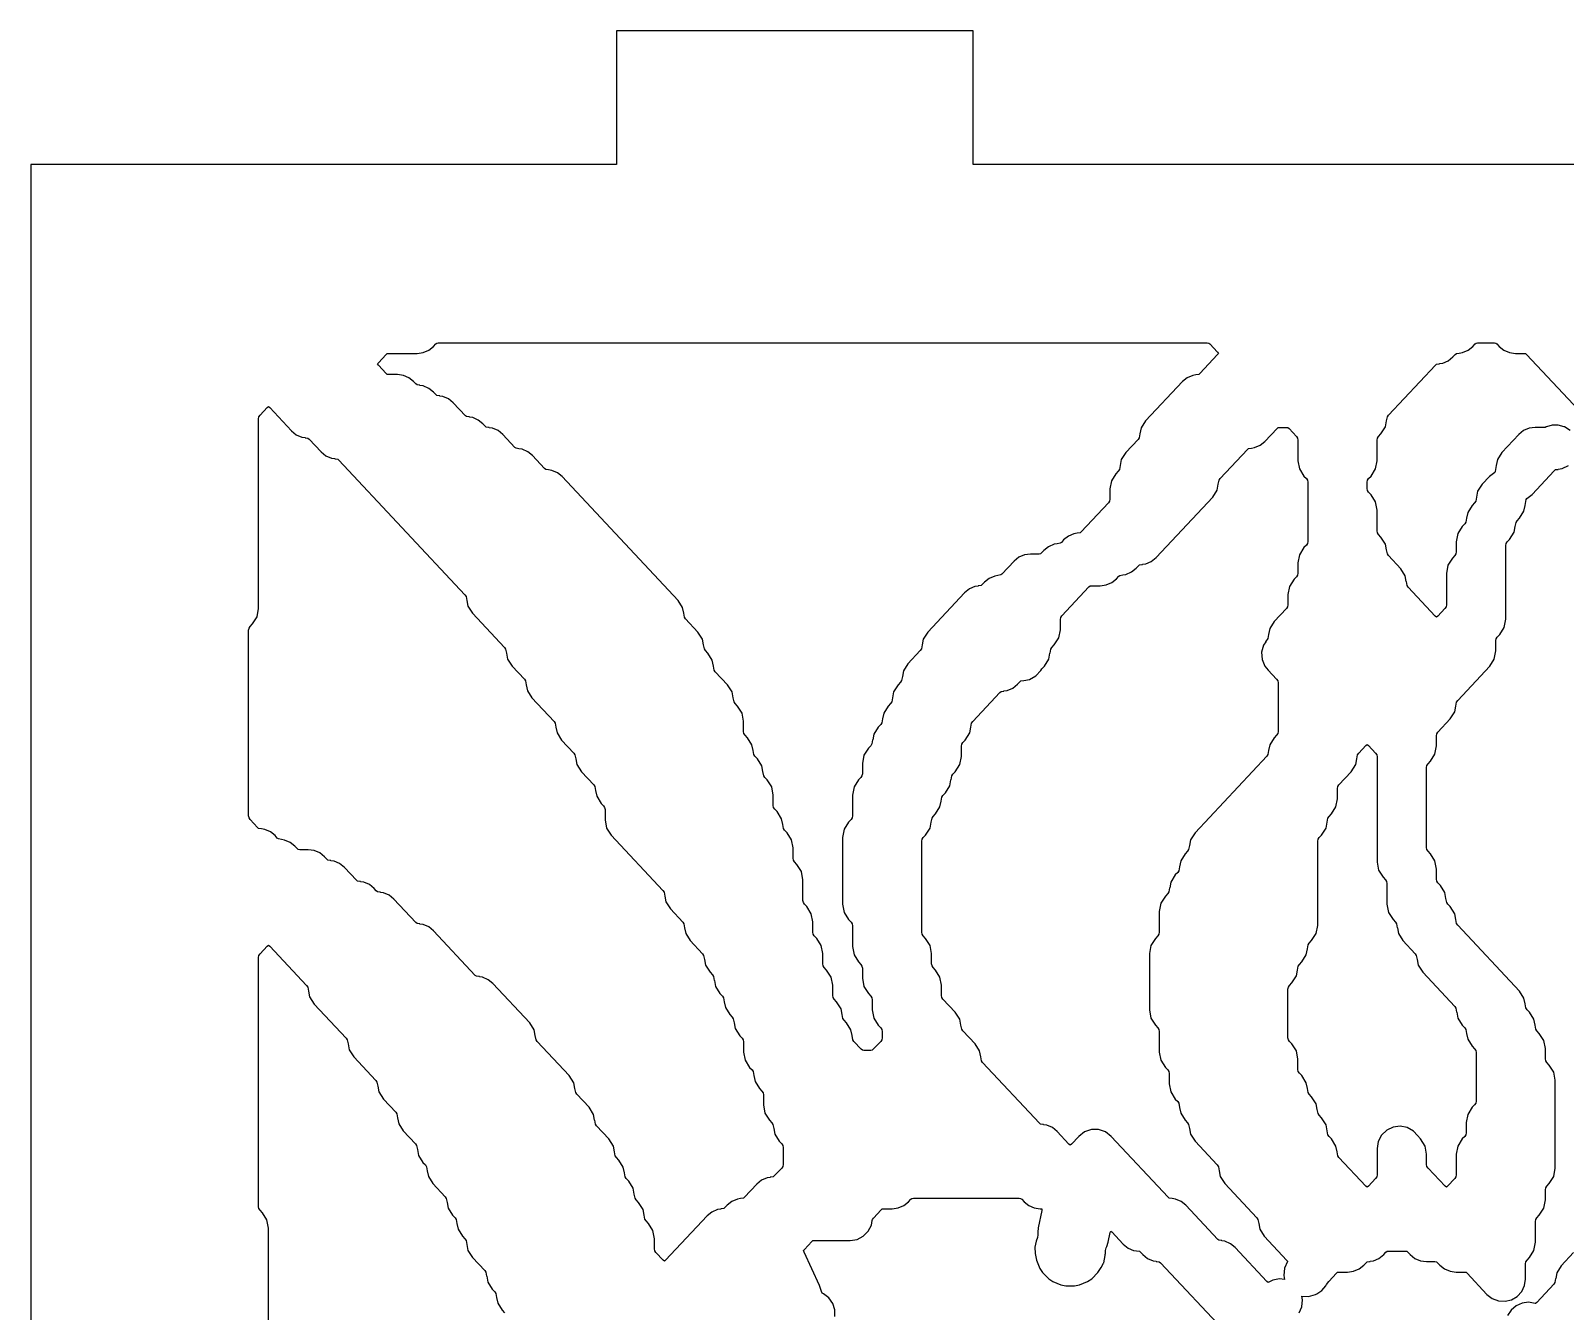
# Model space of a CAD drawing. Header units: millimetres. Extents: x 10 to 410, y 18 to 283.
# Drawn here: x 79 to 113.41, y 118.28 to 147 of the extents above; entities that cross this region are included whole.
import ezdxf

# ---------------------------------------------------------------- set-up
doc = ezdxf.new("R2010")
doc.units = ezdxf.units.MM
doc.layers.add('CUT', color=1, linetype='Continuous')

msp = doc.modelspace()

# ---------------------------------------------------------------- linework, layer by layer
at = {"layer": 'CUT'}
for points in [[(121.134, 21), (129.134, 21), (129.134, 24), (142.2679, 24), (142.2679, 144), (129.134, 144), (129.134, 147), (121.134, 147), (121.134, 144), (100.134, 144), (100.134, 147), (92.134, 147), (92.134, 144), (79, 144), (79, 24), (92.134, 24), (92.134, 21), (100.134, 21), (100.134, 24), (121.134, 24)], [(104.9314, 139.2172), (104.8258, 139.1316), (103.9994, 138.25), (103.8992, 138.0919), (103.8745, 137.9622), (103.873, 137.9625), (103.8558, 137.8722), (103.8319, 137.8345), (103.5555, 137.5396), (103.4553, 137.3815), (103.4306, 137.2519), (103.4291, 137.2521), (103.4119, 137.1619), (103.388, 137.1241), (103.3335, 137.066), (103.2334, 136.9079), (103.1983, 136.7241), (103.1983, 136.4954), (103.19, 136.4515), (103.166, 136.4138), (102.5558, 135.7627), (102.5305, 135.7423), (102.4645, 135.7332), (102.465, 135.7293), (102.3925, 135.7194), (102.2679, 135.6654), (102.1623, 135.5798), (102.1119, 135.526), (102.0866, 135.5055), (102.0206, 135.4964), (102.0211, 135.4925), (101.9486, 135.4826), (101.8239, 135.4286), (101.7184, 135.343), (101.6679, 135.2892), (101.6427, 135.2687), (101.6105, 135.2643), (101.4173, 135.2643), (101.2827, 135.2458), (101.1581, 135.1918), (101.0525, 135.1062), (100.7801, 134.8156), (100.7549, 134.7951), (100.6888, 134.7861), (100.6894, 134.7822), (100.6168, 134.7722), (100.4922, 134.7182), (100.3867, 134.6326), (100.3362, 134.5788), (100.3109, 134.5583), (100.2449, 134.5493), (100.2455, 134.5454), (100.1729, 134.5355), (100.0483, 134.4814), (99.9427, 134.3959), (99.1163, 133.5142), (99.0161, 133.3561), (98.9914, 133.2265), (98.9899, 133.2268), (98.9727, 133.1365), (98.9488, 133.0988), (98.6724, 132.8039), (98.5722, 132.6458), (98.5475, 132.5161), (98.546, 132.5164), (98.5288, 132.4261), (98.5049, 132.3884), (98.4504, 132.3303), (98.3502, 132.1722), (98.3255, 132.0426), (98.3241, 132.0428), (98.3069, 131.9526), (98.2829, 131.9148), (98.2285, 131.8567), (98.1283, 131.6986), (98.1036, 131.569), (98.1021, 131.5693), (98.0849, 131.479), (98.061, 131.4412), (98.0065, 131.3831), (97.9063, 131.225), (97.8816, 131.0954), (97.8801, 131.0957), (97.8629, 131.0054), (97.839, 130.9677), (97.7845, 130.9096), (97.6844, 130.7515), (97.6493, 130.5676), (97.6493, 130.339), (97.641, 130.2951), (97.6171, 130.2573), (97.5626, 130.1992), (97.4624, 130.0411), (97.4274, 129.8573), (97.4274, 129.3918), (97.419, 129.3479), (97.3951, 129.3102), (97.3406, 129.2521), (97.2404, 129.094), (97.2054, 128.9101), (97.2054, 127.4112), (97.2404, 127.2274), (97.3406, 127.0693), (97.3951, 127.0112), (97.419, 126.9734), (97.4274, 126.9295), (97.4274, 126.4641), (97.4624, 126.2802), (97.5626, 126.1221), (97.6171, 126.064), (97.641, 126.0263), (97.6493, 125.9824), (97.6493, 125.7537), (97.6844, 125.5699), (97.7845, 125.4118), (97.839, 125.3537), (97.8629, 125.3159), (97.8713, 125.272), (97.8713, 125.0434), (97.9063, 124.8595), (98.0065, 124.7014), (98.061, 124.6433), (98.0849, 124.6056), (98.0933, 124.5617), (98.0933, 124.4193), (98.0849, 124.3754), (98.061, 124.3377), (97.8946, 124.1602), (97.8694, 124.1397), (97.8372, 124.1353), (97.6835, 124.1353), (97.6512, 124.1397), (97.626, 124.1602), (97.4597, 124.3377), (97.4357, 124.3754), (97.4185, 124.4657), (97.417, 124.4654), (97.3923, 124.595), (97.2922, 124.7531), (97.2377, 124.8112), (97.2138, 124.849), (97.1966, 124.9392), (97.1951, 124.939), (97.1704, 125.0686), (97.0702, 125.2267), (97.0157, 125.2848), (96.9918, 125.3225), (96.9835, 125.3664), (96.9835, 125.5951), (96.9484, 125.779), (96.8482, 125.9371), (96.7938, 125.9952), (96.7699, 126.0329), (96.7615, 126.0768), (96.7615, 126.3055), (96.7265, 126.4893), (96.6263, 126.6474), (96.5718, 126.7055), (96.5479, 126.7433), (96.5395, 126.7872), (96.5395, 127.0158), (96.5045, 127.1997), (96.4043, 127.3578), (96.3499, 127.4159), (96.3259, 127.4536), (96.3176, 127.4975), (96.3176, 127.963), (96.2825, 128.1468), (96.1824, 128.3049), (96.1279, 128.363), (96.104, 128.4008), (96.0956, 128.4447), (96.0956, 128.6733), (96.0606, 128.8572), (95.9604, 129.0153), (95.9059, 129.0734), (95.882, 129.1111), (95.8648, 129.2014), (95.8633, 129.2011), (95.8386, 129.3308), (95.7384, 129.4889), (95.684, 129.547), (95.6601, 129.5847), (95.6517, 129.6286), (95.6517, 129.8573), (95.6167, 130.0411), (95.5165, 130.1992), (95.462, 130.2573), (95.4381, 130.2951), (95.4209, 130.3853), (95.4194, 130.3851), (95.3947, 130.5147), (95.2945, 130.6728), (95.2401, 130.7309), (95.2161, 130.7686), (95.1989, 130.8589), (95.1975, 130.8586), (95.1728, 130.9883), (95.0726, 131.1464), (95.0181, 131.2045), (94.9942, 131.2422), (94.9858, 131.2861), (94.9858, 131.5148), (94.9508, 131.6986), (94.8506, 131.8567), (94.7961, 131.9148), (94.7722, 131.9526), (94.755, 132.0428), (94.7535, 132.0426), (94.7288, 132.1722), (94.6287, 132.3303), (94.3522, 132.6252), (94.3283, 132.6629), (94.3111, 132.7532), (94.3096, 132.7529), (94.2849, 132.8826), (94.1847, 133.0406), (94.1303, 133.0988), (94.1063, 133.1365), (94.0891, 133.2268), (94.0877, 133.2265), (94.063, 133.3561), (93.9628, 133.5142), (93.6863, 133.8091), (93.6624, 133.8469), (93.6452, 133.9371), (93.6437, 133.9368), (93.619, 134.0665), (93.5189, 134.2246), (90.9167, 137.0005), (90.8112, 137.0861), (90.6866, 137.1401), (90.614, 137.15), (90.6146, 137.1539), (90.5485, 137.163), (90.5233, 137.1835), (90.2509, 137.4741), (90.1453, 137.5597), (90.0207, 137.6137), (89.9481, 137.6236), (89.9487, 137.6275), (89.8827, 137.6366), (89.8574, 137.657), (89.585, 137.9477), (89.4795, 138.0332), (89.3548, 138.0872), (89.2823, 138.0972), (89.2828, 138.1011), (89.2168, 138.1101), (89.1915, 138.1306), (89.1411, 138.1844), (89.0355, 138.27), (88.9109, 138.324), (88.8384, 138.334), (88.8389, 138.3379), (88.7729, 138.3469), (88.7476, 138.3674), (88.4752, 138.658), (88.3697, 138.7436), (88.245, 138.7976), (88.1725, 138.8076), (88.173, 138.8114), (88.107, 138.8205), (88.0817, 138.841), (88.0313, 138.8948), (87.9257, 138.9804), (87.8011, 139.0344), (87.7286, 139.0443), (87.7291, 139.0482), (87.6631, 139.0573), (87.6378, 139.0778), (87.5873, 139.1316), (87.4818, 139.2172), (87.3572, 139.2712), (87.2226, 139.2896), (87.0294, 139.2896), (86.9972, 139.2941), (86.9719, 139.3145), (86.7991, 139.4989), (86.7802, 139.5264), (86.7991, 139.554), (86.9719, 139.7383), (86.9972, 139.7588), (87.0294, 139.7632), (87.6665, 139.7632), (87.8011, 139.7817), (87.9257, 139.8357), (88.0313, 139.9213), (88.0817, 139.9751), (88.107, 139.9956), (88.1392, 140), (105.3838, 140), (105.416, 139.9956), (105.4413, 139.9751), (105.6141, 139.7907), (105.633, 139.7632), (105.6141, 139.7357), (105.2193, 139.3145), (105.194, 139.2941), (105.128, 139.285), (105.1286, 139.2811), (105.056, 139.2712)], [(85.2429, 137.844), (85.5154, 137.5534), (85.6209, 137.4678), (85.7455, 137.4138), (85.8181, 137.4039), (85.8175, 137.4), (85.8836, 137.3909), (85.9088, 137.3705), (88.7387, 134.3516), (88.7626, 134.3138), (88.7798, 134.2235), (88.7813, 134.2238), (88.806, 134.0942), (88.9062, 133.9361), (89.6265, 133.1676), (89.6504, 133.1299), (89.6676, 133.0396), (89.6691, 133.0399), (89.6938, 132.9103), (89.794, 132.7522), (90.0704, 132.4573), (90.0943, 132.4195), (90.1115, 132.3293), (90.113, 132.3295), (90.1377, 132.1999), (90.2379, 132.0418), (90.7363, 131.5101), (90.7602, 131.4724), (90.7774, 131.3821), (90.7789, 131.3824), (90.8036, 131.2528), (90.9038, 131.0947), (91.1802, 130.7998), (91.2041, 130.762), (91.2213, 130.6717), (91.2228, 130.672), (91.2475, 130.5424), (91.3477, 130.3843), (91.6241, 130.0894), (91.6481, 130.0517), (91.6653, 129.9614), (91.6668, 129.9617), (91.6915, 129.832), (91.7916, 129.6739), (91.8461, 129.6158), (91.87, 129.5781), (91.8784, 129.5342), (91.8784, 129.3055), (91.9134, 129.1217), (92.0136, 128.9636), (93.1779, 127.7215), (93.2018, 127.6838), (93.219, 127.5935), (93.2205, 127.5938), (93.2452, 127.4642), (93.3454, 127.3061), (93.6218, 127.0112), (93.6457, 126.9734), (93.6629, 126.8832), (93.6644, 126.8834), (93.6891, 126.7538), (93.7893, 126.5957), (94.0657, 126.3008), (94.0896, 126.2631), (94.1068, 126.1728), (94.1083, 126.1731), (94.133, 126.0434), (94.2332, 125.8854), (94.2877, 125.8273), (94.3116, 125.7895), (94.3288, 125.6992), (94.3303, 125.6995), (94.355, 125.5699), (94.4552, 125.4118), (94.5096, 125.3537), (94.5335, 125.3159), (94.5507, 125.2257), (94.5522, 125.2259), (94.5769, 125.0963), (94.6771, 124.9382), (94.7316, 124.8801), (94.7555, 124.8424), (94.7727, 124.7521), (94.7742, 124.7524), (94.7989, 124.6227), (94.8991, 124.4646), (94.9535, 124.4065), (94.9775, 124.3688), (94.9858, 124.3249), (94.9858, 124.0962), (95.0208, 123.9124), (95.121, 123.7543), (95.1755, 123.6962), (95.1994, 123.6584), (95.2166, 123.5682), (95.2181, 123.5684), (95.2428, 123.4388), (95.343, 123.2807), (95.3975, 123.2226), (95.4214, 123.1849), (95.4297, 123.141), (95.4297, 122.9123), (95.4648, 122.7284), (95.5649, 122.5703), (95.6194, 122.5122), (95.6433, 122.4745), (95.6605, 122.3842), (95.662, 122.3845), (95.6867, 122.2549), (95.7869, 122.0968), (95.8414, 122.0387), (95.8653, 122.0009), (95.8737, 121.957), (95.8737, 121.5779), (95.8653, 121.534), (95.8414, 121.4962), (95.675, 121.3188), (95.6498, 121.2983), (95.5838, 121.2892), (95.5843, 121.2854), (95.5118, 121.2754), (95.3871, 121.2214), (95.2816, 121.1358), (95.0092, 120.8452), (94.9839, 120.8247), (94.9179, 120.8157), (94.9184, 120.8118), (94.8459, 120.8018), (94.7212, 120.7478), (94.6157, 120.6622), (94.5652, 120.6084), (94.54, 120.5879), (94.474, 120.5789), (94.4745, 120.575), (94.402, 120.5651), (94.2773, 120.511), (94.1718, 120.4255), (93.2382, 119.4295), (93.2101, 119.408), (93.1821, 119.4295), (93.0205, 119.6019), (92.9965, 119.6397), (92.9882, 119.6836), (92.9882, 119.9122), (92.9532, 120.0961), (92.853, 120.2542), (92.7985, 120.3123), (92.7746, 120.35), (92.7574, 120.4403), (92.7559, 120.44), (92.7312, 120.5697), (92.631, 120.7278), (92.5765, 120.7859), (92.5526, 120.8236), (92.5354, 120.9139), (92.5339, 120.9136), (92.5092, 121.0432), (92.4091, 121.2013), (92.3546, 121.2594), (92.3307, 121.2972), (92.3135, 121.3874), (92.312, 121.3872), (92.2873, 121.5168), (92.1871, 121.6749), (92.1326, 121.733), (92.1087, 121.7707), (92.0915, 121.861), (92.09, 121.8607), (92.0653, 121.9904), (91.9651, 122.1485), (91.6887, 122.4434), (91.6648, 122.4811), (91.6476, 122.5714), (91.6461, 122.5711), (91.6214, 122.7007), (91.5212, 122.8588), (91.2448, 123.1537), (91.2209, 123.1915), (91.2037, 123.2817), (91.2022, 123.2815), (91.1775, 123.4111), (91.0773, 123.5692), (90.357, 124.3377), (90.333, 124.3754), (90.3158, 124.4657), (90.3143, 124.4654), (90.2896, 124.595), (90.1895, 124.7531), (89.363, 125.6348), (89.2575, 125.7203), (89.1328, 125.7744), (89.0603, 125.7843), (89.0608, 125.7882), (88.9948, 125.7972), (88.9696, 125.8177), (88.0313, 126.8187), (87.9257, 126.9043), (87.8011, 126.9583), (87.7286, 126.9682), (87.7291, 126.9721), (87.6631, 126.9812), (87.6378, 127.0016), (87.1434, 127.5291), (87.0379, 127.6146), (86.9132, 127.6686), (86.8407, 127.6786), (86.8412, 127.6825), (86.7752, 127.6915), (86.75, 127.712), (86.6995, 127.7658), (86.594, 127.8514), (86.4693, 127.9054), (86.3968, 127.9154), (86.3973, 127.9193), (86.3313, 127.9283), (86.3061, 127.9488), (86.0336, 128.2394), (85.9281, 128.325), (85.8034, 128.379), (85.7309, 128.389), (85.7314, 128.3928), (85.6654, 128.4019), (85.6402, 128.4224), (85.5897, 128.4762), (85.4842, 128.5618), (85.3595, 128.6158), (85.2249, 128.6342), (85.0318, 128.6342), (84.9996, 128.6387), (84.9743, 128.6591), (84.9238, 128.713), (84.8183, 128.7986), (84.6936, 128.8526), (84.6211, 128.8625), (84.6216, 128.8664), (84.5556, 128.8755), (84.5304, 128.8959), (84.4799, 128.9498), (84.3744, 129.0354), (84.2497, 129.0894), (84.1772, 129.0993), (84.1777, 129.1032), (84.1117, 129.1122), (84.0865, 129.1327), (83.9201, 129.3102), (83.8962, 129.3479), (83.8878, 129.3918), (83.8878, 133.5596), (83.8962, 133.6035), (83.9201, 133.6412), (83.9746, 133.6993), (84.0748, 133.8574), (84.1098, 134.0413), (84.1098, 138.2953), (84.1182, 138.3392), (84.1421, 138.3769), (84.3037, 138.5494), (84.3318, 138.5709), (84.3598, 138.5494), (84.8495, 138.027), (84.955, 137.9414), (85.0797, 137.8874), (85.1522, 137.8774), (85.1517, 137.8736), (85.2177, 137.8645)], [(100.0559, 131.2528), (100.0806, 131.3824), (100.0821, 131.3821), (100.0993, 131.4724), (100.1232, 131.5101), (100.7334, 132.1612), (100.7587, 132.1816), (100.8247, 132.1907), (100.8242, 132.1946), (100.8967, 132.2045), (101.0214, 132.2585), (101.1269, 132.3441), (101.1774, 132.3979), (101.2026, 132.4184), (101.2686, 132.4275), (101.2684, 132.4293), (101.3945, 132.4507), (101.5407, 132.5311), (101.6523, 132.6552), (101.6769, 132.6941), (101.7314, 132.7522), (101.8315, 132.9103), (101.8562, 133.0399), (101.8577, 133.0396), (101.8749, 133.1299), (101.8989, 133.1676), (101.9533, 133.2257), (102.0535, 133.3838), (102.0885, 133.5677), (102.0885, 133.7963), (102.0969, 133.8402), (102.1208, 133.878), (102.7311, 134.529), (102.7563, 134.5495), (102.7885, 134.5539), (102.9817, 134.5539), (103.1163, 134.5724), (103.241, 134.6264), (103.3465, 134.712), (103.3969, 134.7658), (103.4222, 134.7863), (103.4882, 134.7953), (103.4877, 134.7992), (103.5602, 134.8092), (103.6849, 134.8632), (103.7904, 134.9487), (103.8409, 135.0026), (103.8661, 135.0231), (103.9321, 135.0321), (103.9316, 135.036), (104.0041, 135.0459), (104.1288, 135.1), (104.2343, 135.1855), (105.5047, 136.5407), (105.6049, 136.6988), (105.6296, 136.8285), (105.631, 136.8282), (105.6482, 136.9185), (105.6722, 136.9562), (106.2824, 137.6072), (106.3077, 137.6277), (106.3737, 137.6368), (106.3732, 137.6406), (106.4457, 137.6506), (106.5704, 137.7046), (106.6759, 137.7902), (106.9483, 138.0808), (106.9736, 138.1013), (107.0058, 138.1057), (107.1595, 138.1057), (107.1917, 138.1013), (107.2169, 138.0808), (107.3833, 137.9034), (107.4072, 137.8656), (107.4156, 137.8217), (107.4156, 137.3563), (107.4506, 137.1724), (107.5508, 137.0143), (107.6052, 136.9562), (107.6292, 136.9185), (107.6375, 136.8746), (107.6375, 135.5483), (107.6292, 135.5044), (107.6052, 135.4666), (107.5508, 135.4085), (107.4506, 135.2504), (107.4156, 135.0666), (107.4156, 134.8379), (107.4072, 134.794), (107.3833, 134.7563), (107.3288, 134.6982), (107.2286, 134.5401), (107.1936, 134.3562), (107.1936, 134.1275), (107.1852, 134.0836), (107.1613, 134.0459), (106.8849, 133.751), (106.7847, 133.5929), (106.76, 133.4633), (106.7585, 133.4636), (106.7413, 133.3733), (106.6921, 133.2957), (106.6948, 133.2939), (106.6448, 133.219), (106.6027, 133.061), (106.6138, 132.8978), (106.677, 132.747), (106.7523, 132.6621), (106.7497, 132.6596), (106.9394, 132.4573), (106.9633, 132.4195), (106.9716, 132.3756), (106.9716, 131.2861), (106.9633, 131.2422), (106.9394, 131.2045), (106.8849, 131.1464), (106.7847, 130.9883), (106.76, 130.8586), (106.7585, 130.8589), (106.7413, 130.7686), (106.7174, 130.7309), (105.1092, 129.0153), (105.009, 128.8572), (104.9843, 128.7275), (104.9828, 128.7278), (104.9656, 128.6376), (104.9417, 128.5998), (104.8873, 128.5417), (104.7871, 128.3836), (104.7624, 128.254), (104.7609, 128.2543), (104.7437, 128.164), (104.7198, 128.1262), (104.6653, 128.0681), (104.5651, 127.91), (104.5404, 127.7804), (104.5389, 127.7807), (104.5217, 127.6904), (104.4978, 127.6527), (104.4433, 127.5946), (104.3432, 127.4365), (104.3081, 127.2526), (104.3081, 126.7872), (104.2998, 126.7433), (104.2758, 126.7055), (104.2214, 126.6474), (104.1212, 126.4893), (104.0862, 126.3055), (104.0862, 125.0434), (104.1212, 124.8595), (104.2214, 124.7014), (104.2758, 124.6433), (104.2998, 124.6056), (104.3081, 124.5617), (104.3081, 124.0962), (104.3432, 123.9124), (104.4433, 123.7543), (104.4978, 123.6962), (104.5217, 123.6584), (104.5301, 123.6145), (104.5301, 123.3859), (104.5651, 123.202), (104.6653, 123.0439), (104.7198, 122.9858), (104.7437, 122.9481), (104.7609, 122.8578), (104.7624, 122.8581), (104.7871, 122.7284), (104.8873, 122.5703), (104.9417, 122.5122), (104.9656, 122.4745), (104.9828, 122.3842), (104.9843, 122.3845), (105.009, 122.2549), (105.1092, 122.0968), (105.6076, 121.5651), (105.6315, 121.5273), (105.6487, 121.4371), (105.6502, 121.4374), (105.6749, 121.3077), (105.7751, 121.1496), (106.4954, 120.3812), (106.5194, 120.3434), (106.5366, 120.2531), (106.5381, 120.2534), (106.5628, 120.1238), (106.6629, 119.9657), (107.1678, 119.4271), (107.1867, 119.3996), (107.1856, 119.398), (107.1165, 119.2509), (107.0982, 119.0895), (107.1176, 119.0002), (107.0061, 119.0138), (106.8545, 118.9847), (106.7761, 118.942), (106.7509, 118.9335), (106.7217, 118.9559), (106.01, 119.7151), (105.9045, 119.8007), (105.7798, 119.8547), (105.7073, 119.8646), (105.7078, 119.8685), (105.6418, 119.8776), (105.6165, 119.898), (104.9002, 120.6622), (104.7947, 120.7478), (104.67, 120.8018), (104.5975, 120.8118), (104.598, 120.8157), (104.532, 120.8247), (104.5067, 120.8452), (103.2302, 122.207), (103.101, 122.3061), (102.9468, 122.3584), (102.784, 122.3584), (102.6298, 122.3061), (102.5006, 122.207), (102.3385, 122.0341), (102.3105, 122.0126), (102.2825, 122.0341), (102.0147, 122.3197), (101.9092, 122.4053), (101.7845, 122.4593), (101.712, 122.4693), (101.7125, 122.4732), (101.6465, 122.4822), (101.6213, 122.5027), (100.3451, 123.8641), (100.3212, 123.9018), (100.304, 123.9921), (100.3025, 123.9918), (100.2778, 124.1215), (100.1776, 124.2795), (99.9012, 124.5744), (99.8773, 124.6122), (99.8601, 124.7025), (99.8586, 124.7022), (99.8339, 124.8318), (99.7337, 124.9899), (99.4573, 125.2848), (99.4334, 125.3225), (99.425, 125.3664), (99.425, 125.5951), (99.39, 125.779), (99.2898, 125.9371), (99.2353, 125.9952), (99.2114, 126.0329), (99.2031, 126.0768), (99.2031, 126.3055), (99.168, 126.4893), (99.0678, 126.6474), (99.0134, 126.7055), (98.9895, 126.7433), (98.9811, 126.7872), (98.9811, 128.8238), (98.9895, 128.8677), (99.0134, 128.9055), (99.0678, 128.9636), (99.168, 129.1217), (99.1927, 129.2513), (99.1942, 129.251), (99.2114, 129.3413), (99.2353, 129.3791), (99.2898, 129.4372), (99.39, 129.5952), (99.4147, 129.7249), (99.4162, 129.7246), (99.4334, 129.8149), (99.4573, 129.8526), (99.5118, 129.9107), (99.6119, 130.0688), (99.6366, 130.1985), (99.6381, 130.1982), (99.6553, 130.2884), (99.6793, 130.3262), (99.7337, 130.3843), (99.8339, 130.5424), (99.8689, 130.7262), (99.8689, 130.9549), (99.8773, 130.9988), (99.9012, 131.0366), (99.9557, 131.0947)], [(108.2684, 129.5952), (108.3034, 129.7791), (108.3034, 130.0078), (108.3118, 130.0517), (108.3357, 130.0894), (108.6121, 130.3843), (108.7123, 130.5424), (108.737, 130.672), (108.7385, 130.6717), (108.7557, 130.762), (108.7796, 130.7998), (108.9413, 130.9722), (108.9693, 130.9937), (108.9973, 130.9722), (109.159, 130.7998), (109.1829, 130.762), (109.1912, 130.7181), (109.1912, 128.3584), (109.2263, 128.1745), (109.3264, 128.0164), (109.3809, 127.9583), (109.4048, 127.9206), (109.4132, 127.8767), (109.4132, 127.4112), (109.4482, 127.2274), (109.5484, 127.0693), (109.6029, 127.0112), (109.6268, 126.9734), (109.644, 126.8832), (109.6455, 126.8834), (109.6702, 126.7538), (109.7704, 126.5957), (110.0468, 126.3008), (110.0707, 126.2631), (110.0879, 126.1728), (110.0894, 126.1731), (110.1141, 126.0434), (110.2143, 125.8854), (110.9346, 125.1169), (110.9585, 125.0791), (110.9757, 124.9889), (110.9772, 124.9892), (111.0019, 124.8595), (111.1021, 124.7014), (111.1566, 124.6433), (111.1805, 124.6056), (111.1977, 124.5153), (111.1992, 124.5156), (111.2239, 124.3859), (111.3241, 124.2279), (111.3785, 124.1697), (111.4025, 124.132), (111.4108, 124.0881), (111.4108, 122.9986), (111.4025, 122.9547), (111.3785, 122.9169), (111.3241, 122.8588), (111.2239, 122.7007), (111.1889, 122.5169), (111.1889, 122.2882), (111.1805, 122.2443), (111.1566, 122.2066), (111.1021, 122.1485), (111.0019, 121.9904), (110.9669, 121.8065), (110.9669, 121.3411), (110.9585, 121.2972), (110.9346, 121.2594), (110.773, 121.087), (110.745, 121.0655), (110.7169, 121.087), (110.3333, 121.4962), (110.3094, 121.534), (110.301, 121.5779), (110.301, 121.8065), (110.266, 121.9904), (110.1658, 122.1485), (110.0947, 122.2244), (110.0071, 122.323), (109.8682, 122.4031), (109.7111, 122.435), (109.5519, 122.4156), (109.4071, 122.3468), (109.2914, 122.2357), (109.217, 122.0937), (109.1912, 121.9354), (109.1912, 121.3411), (109.1829, 121.2972), (109.159, 121.2594), (108.9973, 121.087), (108.9693, 121.0655), (108.9413, 121.087), (108.3357, 121.733), (108.3118, 121.7707), (108.2946, 121.861), (108.2931, 121.8607), (108.2684, 121.9904), (108.1682, 122.1485), (108.1137, 122.2066), (108.0898, 122.2443), (108.0726, 122.3346), (108.0711, 122.3343), (108.0464, 122.464), (107.9462, 122.622), (107.8918, 122.6801), (107.8678, 122.7179), (107.8506, 122.8082), (107.8491, 122.8079), (107.8244, 122.9375), (107.7243, 123.0956), (107.6698, 123.1537), (107.6459, 123.1915), (107.6287, 123.2817), (107.6272, 123.2815), (107.6025, 123.4111), (107.5023, 123.5692), (107.4478, 123.6273), (107.4239, 123.665), (107.4156, 123.7089), (107.4156, 123.9376), (107.3805, 124.1215), (107.2803, 124.2795), (107.2259, 124.3377), (107.202, 124.3754), (107.1936, 124.4193), (107.1936, 125.5088), (107.202, 125.5527), (107.2259, 125.5905), (107.2803, 125.6486), (107.3805, 125.8067), (107.4052, 125.9363), (107.4067, 125.936), (107.4239, 126.0263), (107.4478, 126.064), (107.5023, 126.1221), (107.6025, 126.2802), (107.6272, 126.4099), (107.6287, 126.4096), (107.6459, 126.4999), (107.6698, 126.5376), (107.7243, 126.5957), (107.8244, 126.7538), (107.8595, 126.9377), (107.8595, 128.8238), (107.8678, 128.8677), (107.8918, 128.9055), (107.9462, 128.9636), (108.0464, 129.1217), (108.0711, 129.2513), (108.0726, 129.251), (108.0898, 129.3413), (108.1137, 129.3791), (108.1682, 129.4372)]]:
    msp.add_lwpolyline(points, close=True, dxfattribs=at)
for points in [[(113.5194, 138.0381), (113.3933, 138.1174), (113.3853, 138.1208), (113.2544, 138.1574), (113.1186, 138.1574), (112.9877, 138.1208), (112.9761, 138.1158), (112.9603, 138.1057), (112.7373, 138.1057), (112.6027, 138.0872), (112.478, 138.0332), (112.3725, 137.9477), (111.99, 137.5396), (111.8898, 137.3815), (111.8651, 137.2519), (111.8636, 137.2521), (111.8377, 137.1164), (111.8286, 137.095), (111.7099, 137.004), (111.546, 136.8292), (111.4459, 136.6711), (111.4212, 136.5415), (111.4197, 136.5418), (111.4025, 136.4515), (111.3785, 136.4138), (111.3241, 136.3557), (111.2239, 136.1976), (111.1992, 136.0679), (111.1977, 136.0682), (111.1805, 135.9779), (111.1566, 135.9402), (111.1021, 135.8821), (111.0019, 135.724), (110.9669, 135.5401), (110.9669, 135.3115), (110.9585, 135.2676), (110.9346, 135.2298), (110.8802, 135.1717), (110.78, 135.0136), (110.745, 134.8298), (110.745, 134.1275), (110.7366, 134.0836), (110.7127, 134.0459), (110.551, 133.8734), (110.523, 133.852), (110.495, 133.8734), (109.8894, 134.5195), (109.8655, 134.5572), (109.8483, 134.6475), (109.8468, 134.6472), (109.8221, 134.7768), (109.7219, 134.9349), (109.4455, 135.2298), (109.4216, 135.2676), (109.4044, 135.3579), (109.4029, 135.3576), (109.3782, 135.4872), (109.278, 135.6453), (109.2235, 135.7034), (109.1996, 135.7412), (109.1912, 135.7851), (109.1912, 136.2505), (109.1562, 136.4344), (109.056, 136.5924), (109.0016, 136.6505), (108.9776, 136.6883), (108.9693, 136.7322), (108.9693, 136.8746), (108.9776, 136.9185), (109.0016, 136.9562), (109.056, 137.0143), (109.1562, 137.1724), (109.1912, 137.3563), (109.1912, 137.8217), (109.1996, 137.8656), (109.2235, 137.9034), (109.278, 137.9615), (109.3782, 138.1196), (109.4029, 138.2492), (109.4044, 138.2489), (109.4216, 138.3392), (109.4455, 138.3769), (110.4997, 139.5015), (110.5249, 139.522), (110.5909, 139.5311), (110.5904, 139.5349), (110.6629, 139.5449), (110.7876, 139.5989), (110.8931, 139.6845), (110.9436, 139.7383), (110.9688, 139.7588), (111.0348, 139.7678), (111.0343, 139.7717), (111.1068, 139.7817), (111.2315, 139.8357), (111.337, 139.9213), (111.3875, 139.9751), (111.4127, 139.9956), (111.445, 140), (111.8206, 140), (111.8528, 139.9956), (111.8781, 139.9751), (111.9286, 139.9213), (112.0341, 139.8357), (112.1587, 139.7817), (112.2933, 139.7632), (112.4865, 139.7632), (112.5187, 139.7588), (112.544, 139.7383), (113.8266, 138.37)], [(107.4455, 118.2464), (107.507, 118.388), (107.5224, 118.5416), (107.5045, 118.6254), (107.653, 118.6177), (107.8093, 118.6617), (107.8384, 118.6752), (107.9543, 118.7505), (108.0452, 118.8547), (108.058, 118.882), (108.1072, 118.9535), (108.2801, 119.1379), (108.3053, 119.1584), (108.3375, 119.1628), (108.5307, 119.1628), (108.6653, 119.1812), (108.79, 119.2353), (108.8955, 119.3208), (108.9459, 119.3747), (108.9712, 119.3952), (109.0372, 119.4042), (109.0367, 119.4081), (109.1092, 119.418), (109.2339, 119.472), (109.3394, 119.5576), (109.3899, 119.6115), (109.4151, 119.6319), (109.4473, 119.6364), (109.823, 119.6364), (109.8552, 119.6319), (109.8805, 119.6115), (109.9309, 119.5576), (110.0364, 119.472), (110.1611, 119.418), (110.2957, 119.3996), (110.4889, 119.3996), (110.5211, 119.3952), (110.5463, 119.3747), (110.5968, 119.3208), (110.7023, 119.2353), (110.827, 119.1812), (110.9616, 119.1628), (111.1547, 119.1628), (111.187, 119.1584), (111.2122, 119.1379), (111.6558, 118.6646), (111.7726, 118.5725), (111.9112, 118.5187), (112.0596, 118.5081), (112.2045, 118.5416), (112.3331, 118.6163), (112.4341, 118.7254), (112.4985, 118.8595), (112.5206, 119.0066), (112.5206, 119.3524), (112.529, 119.3963), (112.5529, 119.434), (112.6074, 119.4921), (112.7076, 119.6502), (112.7426, 119.8341), (112.7426, 120.2995), (112.751, 120.3434), (112.7749, 120.3812), (112.8293, 120.4393), (112.9295, 120.5974), (112.9646, 120.7812), (112.9646, 121.0099), (112.9729, 121.0538), (112.9968, 121.0915), (113.0513, 121.1496), (113.1515, 121.3077), (113.1865, 121.4916), (113.1865, 123.464), (113.1515, 123.6479), (113.0513, 123.806), (112.9968, 123.8641), (112.9729, 123.9018), (112.9646, 123.9457), (112.9646, 124.1744), (112.9295, 124.3582), (112.8293, 124.5163), (112.7749, 124.5744), (112.751, 124.6122), (112.7338, 124.7025), (112.7323, 124.7022), (112.7076, 124.8318), (112.6074, 124.9899), (112.5529, 125.048), (112.529, 125.0858), (112.5118, 125.176), (112.5103, 125.1757), (112.4856, 125.3054), (112.3854, 125.4635), (110.9992, 126.9423), (110.9753, 126.9801), (110.9581, 127.0703), (110.9566, 127.07), (110.9319, 127.1997), (110.8317, 127.3578), (110.7772, 127.4159), (110.7533, 127.4536), (110.7361, 127.5439), (110.7346, 127.5436), (110.7099, 127.6733), (110.6097, 127.8313), (110.5553, 127.8894), (110.5314, 127.9272), (110.523, 127.9711), (110.523, 128.1998), (110.488, 128.3836), (110.3878, 128.5417), (110.3333, 128.5998), (110.3094, 128.6376), (110.301, 128.6815), (110.301, 130.4813), (110.3094, 130.5252), (110.3333, 130.563), (110.3878, 130.6211), (110.488, 130.7792), (110.523, 130.963), (110.523, 131.1917), (110.5314, 131.2356), (110.5553, 131.2733), (110.8317, 131.5682), (110.9319, 131.7263), (110.9566, 131.856), (110.9581, 131.8557), (110.9753, 131.946), (110.9992, 131.9837), (111.7195, 132.7522), (111.8197, 132.9103), (111.8548, 133.0941), (111.8548, 133.3228), (111.8631, 133.3667), (111.887, 133.4044), (111.9415, 133.4625), (112.0417, 133.6206), (112.0767, 133.8045), (112.0767, 135.4538), (112.0851, 135.4977), (112.109, 135.5355), (112.1635, 135.5936), (112.2636, 135.7517), (112.2883, 135.8813), (112.2898, 135.881), (112.307, 135.9713), (112.331, 136.0091), (112.3854, 136.0672), (112.4856, 136.2253), (112.5103, 136.3549), (112.5118, 136.3546), (112.5377, 136.4903), (112.5467, 136.5118), (112.6655, 136.6027), (113.1632, 137.1337), (113.1939, 137.1586), (113.1945, 137.1586), (113.2181, 137.1622), (113.2428, 137.1616), (113.2544, 137.1632), (113.2538, 137.1676), (113.344, 137.1814), (113.4798, 137.248)], [(84.3318, 117.7893), (84.3318, 120.149), (84.2967, 120.3329), (84.1965, 120.491), (84.1421, 120.5491), (84.1182, 120.5868), (84.1098, 120.6307), (84.1098, 126.2192), (84.1182, 126.2631), (84.1421, 126.3008), (84.3037, 126.4733), (84.3318, 126.4948), (84.3598, 126.4733), (85.1873, 125.5905), (85.2112, 125.5527), (85.2284, 125.4624), (85.2299, 125.4627), (85.2546, 125.3331), (85.3548, 125.175), (86.0751, 124.4065), (86.0991, 124.3688), (86.1163, 124.2785), (86.1178, 124.2788), (86.1425, 124.1492), (86.2426, 123.9911), (86.741, 123.4594), (86.7649, 123.4216), (86.7821, 123.3314), (86.7836, 123.3317), (86.8083, 123.202), (86.9085, 123.0439), (87.1849, 122.749), (87.2089, 122.7113), (87.2261, 122.621), (87.2276, 122.6213), (87.2523, 122.4917), (87.3524, 122.3336), (87.6289, 122.0387), (87.6528, 122.0009), (87.67, 121.9106), (87.6715, 121.9109), (87.6962, 121.7813), (87.7964, 121.6232), (87.8508, 121.5651), (87.8747, 121.5273), (87.8919, 121.4371), (87.8934, 121.4374), (87.9181, 121.3077), (88.0183, 121.1496), (88.2947, 120.8547), (88.3187, 120.817), (88.3359, 120.7267), (88.3374, 120.727), (88.3621, 120.5974), (88.4622, 120.4393), (88.5167, 120.3812), (88.5406, 120.3434), (88.5578, 120.2531), (88.5593, 120.2534), (88.584, 120.1238), (88.6842, 119.9657), (88.7387, 119.9076), (88.7626, 119.8698), (88.7798, 119.7796), (88.7813, 119.7799), (88.806, 119.6502), (88.9062, 119.4921), (89.1826, 119.1972), (89.2065, 119.1595), (89.2237, 119.0692), (89.2252, 119.0695), (89.2499, 118.9399), (89.3501, 118.7818), (89.4045, 118.7237), (89.4285, 118.6859), (89.4457, 118.5956), (89.4472, 118.5959), (89.4719, 118.4663), (89.572, 118.3082), (89.6265, 118.2501)], [(97.0353, 118.1653), (97.0342, 118.3168), (96.9878, 118.461), (96.9004, 118.5847), (96.7799, 118.6765), (96.7475, 118.6941), (96.7322, 118.7297), (96.7214, 118.7739), (96.6889, 118.8663), (96.3416, 119.6115), (96.3319, 119.6442), (96.3513, 119.6724), (96.5162, 119.8483), (96.5415, 119.8687), (96.5737, 119.8732), (97.377, 119.8732), (97.5315, 119.8976), (97.6708, 119.9686), (97.7815, 120.0793), (97.8525, 120.2186), (97.8681, 120.3175), (97.8764, 120.3442), (97.8971, 120.3742), (98.0699, 120.5586), (98.0952, 120.5791), (98.1274, 120.5835), (98.3205, 120.5835), (98.4551, 120.602), (98.5798, 120.656), (98.6853, 120.7416), (98.7358, 120.7954), (98.761, 120.8159), (98.7933, 120.8203), (101.1666, 120.8203), (101.1988, 120.8159), (101.224, 120.7954), (101.2745, 120.7416), (101.38, 120.656), (101.5047, 120.602), (101.6393, 120.5835), (101.646, 120.5835), (101.6773, 120.5788), (101.6756, 120.5472), (101.5946, 120.1554), (101.5842, 120.0579), (101.5838, 119.9971), (101.5747, 119.9379), (101.5449, 119.8608), (101.5133, 119.7238), (101.521, 119.5833), (101.552, 119.4278), (101.6266, 119.2475), (101.6895, 119.1534), (101.8275, 119.0154), (101.9216, 118.9525), (102.1019, 118.8779), (102.2129, 118.8558), (102.408, 118.8558), (102.5191, 118.8779), (102.6993, 118.9525), (102.7935, 119.0154), (102.9314, 119.1534), (103.0068, 119.2662), (103.0576, 119.364), (103.0607, 119.3721), (103.0938, 119.533), (103.0947, 119.5572), (103.0989, 119.578), (103.1043, 119.6502), (103.1183, 119.7048), (103.1323, 119.738), (103.1615, 119.8316), (103.2074, 120.0536), (103.218, 120.082), (103.242, 120.0633), (103.5003, 119.7877), (103.6059, 119.7022), (103.7305, 119.6482), (103.8612, 119.6302), (103.8922, 119.6065), (103.938, 119.5576), (104.0435, 119.472), (104.1682, 119.418), (104.2407, 119.4081), (104.2402, 119.4042), (104.3062, 119.3952), (104.3315, 119.3747), (105.836, 117.7696)], [(113.5981, 119.6019), (113.3217, 119.307), (113.2215, 119.1489), (113.1968, 119.0193), (113.1953, 119.0196), (113.1781, 118.9293), (113.1542, 118.8916), (112.7706, 118.4823), (112.7414, 118.4599), (112.7355, 118.4619), (112.5894, 118.4882), (112.442, 118.4704), (112.3064, 118.4101), (112.1943, 118.3127), (112.1159, 118.1867)]]:
    msp.add_lwpolyline(points, dxfattribs=at)

doc.saveas('drawing.dxf')
